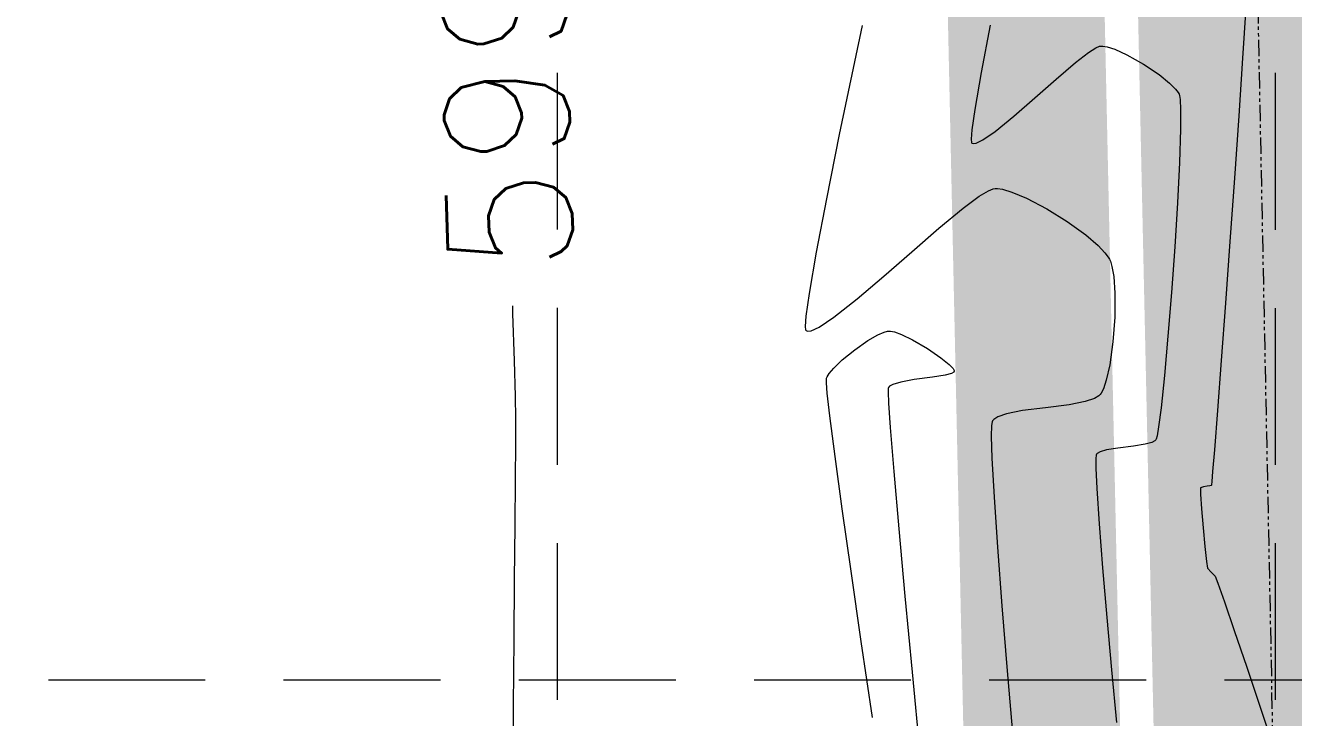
# Model space of a CAD drawing. Extents: x 2140663 to 2528301, y 336313 to 7007653.
# Drawn here: x 2527291.06 to 2527339.59, y 7007156.34 to 7007182.84 of the extents above; entities that cross this region are included whole.
import ezdxf

# ---------------------------------------------------------------- set-up
doc = ezdxf.new("R2010")
doc.units = 0
doc.header["$MEASUREMENT"] = 0
doc.linetypes.add('HIDDEN', pattern=[0.375, 0.25, -0.125])
doc.linetypes.add('PHANTOM2', pattern=[1.25, 0.625, -0.125, 0.125, -0.125, 0.125, -0.125])
for name, color, linetype in [('1 EXISTING CONTOURS', 43, 'Continuous'), ('1 SILT FENCE', 200, 'Continuous'), ('GRID', 254, 'HIDDEN'), ('LIMITS OF DISTURBANCE', 1, 'HIDDEN'), ('xdrc002pt$0$v-prop-line', 3, 'PHANTOM2')]:
    doc.layers.add(name, color=color, linetype=linetype)
doc.styles.add('L200', font='simplex', dxfattribs={"height": 12})

msp = doc.modelspace()

# ---------------------------------------------------------------- linework, layer by layer
at = {"layer": '1 EXISTING CONTOURS', "color": 43, "lineweight": 0}
for points, elevation in [([(2527337.75787688, 7007183.520157017), (2527337.636954431, 7007181.587046163)], 602), ([(2527323.080583441, 7007182.83857842), (2527322.78497042, 7007181.446568332)], 600), ([(2527327.985163981, 7007182.848883149), (2527327.636965942, 7007181.034597764)], 601), ([(2527332.169403324, 7007182.04222686), (2527332.223469539, 7007182.051739535)], 601), ([(2527332.223469539, 7007182.051739535), (2527332.292303193, 7007182.050394658)], 601), ([(2527332.292303193, 7007182.050394658), (2527332.455100721, 7007182.023291902)], 601), ([(2527331.248343755, 7007181.415556413), (2527331.742063722, 7007181.79881156)], 601), ([(2527337.636954431, 7007181.587046163), (2527337.490319208, 7007179.375743809)], 602), ([(2527333.843511477, 7007181.36338996), (2527334.443130826, 7007180.956209064)], 601), ([(2527329.693674929, 7007180.067852791), (2527330.505366856, 7007180.782207791)], 601), ([(2527334.443130826, 7007180.956209064), (2527334.844162913, 7007180.630348149)], 601), ([(2527335.210312339, 7007180.207891212), (2527335.225754648, 7007180.164040622)], 601), ([(2527335.225754648, 7007180.164040622), (2527335.249574289, 7007180.010008242)], 601), ([(2527328.889438706, 7007179.369365164), (2527329.693674929, 7007180.067852791)], 601), ([(2527335.268664367, 7007179.625961425), (2527335.265922195, 7007178.864225602)], 601), ([(2527328.168828922, 7007178.783618656), (2527328.889438706, 7007179.369365164)], 601), ([(2527322.206269736, 7007178.659810507), (2527321.712925776, 7007176.205129212)], 600), ([(2527327.28221813, 7007178.844406257), (2527327.256360057, 7007178.484648468)], 601), ([(2527327.2831716, 7007178.337843993), (2527327.325606914, 7007178.322603568)], 601), ([(2527327.325606914, 7007178.322603568), (2527327.445496716, 7007178.337426243)], 601), ([(2527337.326739854, 7007176.999362987), (2527337.154985014, 7007174.571016736)], 602), ([(2527327.564561366, 7007176.299843634), (2527327.920843851, 7007176.514188429)], 600), ([(2527328.099333926, 7007176.584838408), (2527328.168953299, 7007176.596121976)], 600), ([(2527328.168953299, 7007176.596121976), (2527328.254539298, 7007176.595192091)], 600), ([(2527328.254539298, 7007176.595192091), (2527328.453170078, 7007176.566799763)], 600), ([(2527335.145143035, 7007176.050794892), (2527335.039921365, 7007174.360204272)], 601), ([(2527330.929535588, 7007175.337400857), (2527331.644178155, 7007174.819245851)], 600), ([(2527324.978347559, 7007174.174857224), (2527326.019132762, 7007175.075412679)], 600), ([(2527337.154985014, 7007174.571016736), (2527336.983823334, 7007172.20381809)], 602), ([(2527332.497520186, 7007173.973434055), (2527332.541943555, 7007173.89657222)], 600), ([(2527332.541943555, 7007173.89657222), (2527332.578425738, 7007173.815228168)], 600), ([(2527332.640628927, 7007173.613812965), (2527332.708230838, 7007173.227501272)], 600), ([(2527322.889557057, 7007172.375131484), (2527323.908541911, 7007173.241882176)], 600), ([(2527321.050872522, 7007172.58229536), (2527320.931565703, 7007171.716425312)], 600), ([(2527322.001234235, 7007171.673249102), (2527322.889557057, 7007172.375131484)], 600), ([(2527309.699549382, 7007172.110980709), (2527309.708539951, 7007171.81286811)], 599), ([(2527336.983823334, 7007172.20381809), (2527336.822023459, 7007170.010880086)], 602), ([(2527321.438305954, 7007171.296737113), (2527322.001234235, 7007171.673249102)], 600), ([(2527320.904812696, 7007171.320292183), (2527320.918904343, 7007171.185516886)], 600), ([(2527320.918904343, 7007171.185516886), (2527320.935939649, 7007171.158665068)], 600), ([(2527320.935939649, 7007171.158665068), (2527320.986374715, 7007171.140200444)], 600), ([(2527321.12911222, 7007171.155410608), (2527321.438305954, 7007171.296737113)], 600), ([(2527323.922727022, 7007171.098367271), (2527324.05715915, 7007171.134039005)], 599), ([(2527324.05715915, 7007171.134039005), (2527324.11443706, 7007171.140504416)], 599), ([(2527324.11443706, 7007171.140504416), (2527324.172856588, 7007171.138589875)], 599), ([(2527334.782441431, 7007170.945845796), (2527334.647234199, 7007169.435907256)], 601), ([(2527325.00833883, 7007170.807814502), (2527325.577444228, 7007170.473649996)], 599), ([(2527332.676184596, 7007170.723446224), (2527332.553891209, 7007169.842493405)], 600), ([(2527309.762183302, 7007170.007798415), (2527309.799973209, 7007168.644672451)], 599), ([(2527336.822023459, 7007170.010880086), (2527336.678354032, 7007168.105315757)], 602), ([(2527326.415562958, 7007169.859403557), (2527326.562485352, 7007169.705490016)], 599), ([(2527326.593269024, 7007169.572167492), (2527326.506796837, 7007169.520434656)], 599), ([(2527326.562485352, 7007169.705490016), (2527326.60551724, 7007169.629464237)], 599), ([(2527326.608227972, 7007169.601028622), (2527326.593269024, 7007169.572167492)], 599), ([(2527326.60551724, 7007169.629464237), (2527326.608227972, 7007169.601028622)], 599), ([(2527332.553891209, 7007169.842493405), (2527332.425091514, 7007169.258976544)], 600), ([(2527321.712810623, 7007169.307652494), (2527321.717859508, 7007169.338864355)], 599), ([(2527321.717859508, 7007169.338864355), (2527321.744171857, 7007169.394097017)], 599), ([(2527324.089873646, 7007168.98564067), (2527324.082593458, 7007168.957926312)], 599), ([(2527325.777896906, 7007169.378738585), (2527325.074734657, 7007169.283661117)], 599), ([(2527324.077918321, 7007168.813546352), (2527324.094418862, 7007168.385451296)], 599), ([(2527331.969067256, 7007168.558084467), (2527331.615278066, 7007168.439516446)], 600), ([(2527332.192284404, 7007168.712065481), (2527332.134435676, 7007168.656257563)], 600), ([(2527332.233786182, 7007168.769539211), (2527332.192284404, 7007168.712065481)], 600), ([(2527328.609367067, 7007167.976326378), (2527328.270992093, 7007167.857921923)], 600), ([(2527330.102413427, 7007168.207816261), (2527329.213125013, 7007168.09447662)], 600), ([(2527330.997818593, 7007168.321220811), (2527330.102413427, 7007168.207816261)], 600), ([(2527309.81835247, 7007167.784054524), (2527309.820316677, 7007166.842045944)], 599), ([(2527328.033738991, 7007167.522907174), (2527328.024650456, 7007167.121812991)], 600), ([(2527328.053449274, 7007167.669260223), (2527328.033738991, 7007167.522907174)], 600), ([(2527328.067593222, 7007167.70415121), (2527328.053449274, 7007167.669260223)], 600), ([(2527328.118346518, 7007167.759883835), (2527328.067593222, 7007167.70415121)], 600), ([(2527328.024650456, 7007167.121812991), (2527328.048047931, 7007166.275716767)], 600), ([(2527334.367757282, 7007167.133730716), (2527334.333404505, 7007167.00727926)], 601), ([(2527332.435140759, 7007166.594364706), (2527332.189312048, 7007166.52184193)], 601), ([(2527332.866687962, 7007166.66415464), (2527332.435140759, 7007166.594364706)], 601), ([(2527333.906090442, 7007166.806092538), (2527333.467554422, 7007166.736228443)], 601), ([(2527334.278655997, 7007166.941438904), (2527334.161237573, 7007166.878714197)], 601), ([(2527334.318049652, 7007166.978030337), (2527334.278655997, 7007166.941438904)], 601), ([(2527332.035276049, 7007166.393858138), (2527332.023520707, 7007166.262103038)], 601), ([(2527332.023520707, 7007166.262103038), (2527332.025419901, 7007165.8919828)], 601), ([(2527332.045312799, 7007166.422661752), (2527332.035276049, 7007166.393858138)], 601), ([(2527332.080047243, 7007166.459203744), (2527332.045312799, 7007166.422661752)], 601), ([(2527324.293058351, 7007165.760515609), (2527324.484212352, 7007163.57677858)], 599), ([(2527336.139894399, 7007165.180991543), (2527336.023032375, 7007165.141172293)], 602), ([(2527336.023032375, 7007165.141172293), (2527336.025913686, 7007164.898619535)], 602), ([(2527336.28635121, 7007165.199227137), (2527336.139894399, 7007165.180991543)], 602), ([(2527336.443814899, 7007165.243995193), (2527336.430281087, 7007165.233076912)], 602), ([(2527336.447172335, 7007165.261381761), (2527336.443814899, 7007165.243995193)], 602), ([(2527336.459991214, 7007165.381314379), (2527336.447172335, 7007165.261381761)], 602), ([(2527336.025913686, 7007164.898619535), (2527336.066617609, 7007164.336268913)], 602), ([(2527336.199128016, 7007162.888183734), (2527336.259751858, 7007162.320454014)], 602), ([(2527323.047005882, 7007159.255995012), (2527322.659355558, 7007161.944375908)], 599), ([(2527309.77142941, 7007161.631552139), (2527309.74868891, 7007159.318181383)], 599), ([(2527332.440943089, 7007160.177157878), (2527332.62065265, 7007158.169338238)], 601), ([(2527337.801462787, 7007158.269807752), (2527338.352715039, 7007156.63269559)], 602), ([(2527324.991666427, 7007158.088911308), (2527325.287968974, 7007154.96566433)], 599), ([(2527338.352715039, 7007156.63269559), (2527338.948641874, 7007154.837131353)], 602)]:
    msp.add_lwpolyline(points, dxfattribs=dict(at, elevation=elevation))
at = {"layer": '1 EXISTING CONTOURS', "color": 43, "lineweight": 0, "extrusion": (0.538780060454355, -0.8424464650390561, 0), "elevation": -4541499.587517511}
msp.add_lwpolyline([(5904471.525260929, 601), (5904471.864721514, 601)], dxfattribs=at)
at = {"layer": '1 EXISTING CONTOURS', "color": 43, "lineweight": 0, "extrusion": (0.3935725498027038, -0.91929355923002, 0), "elevation": -5446968.753660944}
msp.add_lwpolyline([(5081194.534885575, 601), (5081194.688658252, 601)], dxfattribs=at)
at = {"layer": '1 EXISTING CONTOURS', "color": 43, "lineweight": 0, "extrusion": (-0.3051375120911998, -0.9523083002446178, 0), "elevation": -7444181.539682534}
msp.add_lwpolyline([(268645.585112554, 601.0000000000007), (268645.8965584729, 601.0000000000007)], dxfattribs=at)
at = {"layer": '1 EXISTING CONTOURS', "color": 43, "lineweight": 0, "extrusion": (-0.4116140479081605, -0.9113582586253656, 0), "elevation": -7426338.784343738}
msp.add_lwpolyline([(-580948.9423691956, 601), (-580948.4331721026, 601)], dxfattribs=at)
at = {"layer": '1 EXISTING CONTOURS', "color": 43, "lineweight": 0, "extrusion": (-0.4925364207792295, -0.8702918327813871, 0), "elevation": -7343096.676773582}
msp.add_lwpolyline([(-1251774.747073076, 601), (-1251774.025754981, 601)], dxfattribs=at)
at = {"layer": '1 EXISTING CONTOURS', "color": 43, "lineweight": 0, "extrusion": (0.9791116715331584, -0.2033232270734083, 0), "elevation": 1049808.492091039}
msp.add_lwpolyline([(7374676.563381994, 600.0000000000007), (7374673.717171591, 600.0000000000007)], dxfattribs=at)
at = {"layer": '1 EXISTING CONTOURS', "color": 43, "lineweight": 0, "extrusion": (-0.648728994691063, 0.7610195079280971, 0), "elevation": 3693048.692840296}
msp.add_lwpolyline([(-6469109.162026152, 601.0000000000003), (-6469110.138317681, 601.0000000000003)], dxfattribs=at)
at = {"layer": '1 EXISTING CONTOURS', "color": 43, "lineweight": 0, "extrusion": (0.9851917231444124, -0.1714563170249015, 0), "elevation": 1288476.816694101}
msp.add_lwpolyline([(7336743.046409647, 601), (7336741.617161267, 601)], dxfattribs=at)
at = {"layer": '1 EXISTING CONTOURS', "color": 43, "lineweight": 0, "extrusion": (0.7073425417947671, 0.7068709419457828, 0), "elevation": 6740863.825195116}
msp.add_lwpolyline([(3169977.395979682, 601), (3169977.076706362, 601)], dxfattribs=at)
at = {"layer": '1 EXISTING CONTOURS', "color": 43, "lineweight": 0, "extrusion": (0.7915644299415824, 0.6110857167789621, 0), "elevation": 6282536.403926605}
msp.add_lwpolyline([(4002216.399697164, 601), (4002216.229065289, 601)], dxfattribs=at)
at = {"layer": '1 EXISTING CONTOURS', "color": 43, "lineweight": 0, "extrusion": (0.8620275683049816, 0.5068613927714364, 0), "elevation": 5730301.745209288}
msp.add_lwpolyline([(4759373.941991533, 601), (4759373.870584054, 601)], dxfattribs=at)
at = {"layer": '1 EXISTING CONTOURS', "color": 43, "lineweight": 0, "extrusion": (0.9903071084281021, -0.1388950358967932, 0), "elevation": 1529567.815775833}
msp.add_lwpolyline([(7290293.022992082, 601.0000000000007), (7290292.233229165, 601.0000000000007)], dxfattribs=at)
at = {"layer": '1 EXISTING CONTOURS', "color": 43, "lineweight": 0, "extrusion": (0.99876685779016, 0.04964638738086134, 0), "elevation": 2872099.85902392}
msp.add_lwpolyline([(6873066.095724283, 601.0000000000007), (6873065.711203296, 601.0000000000007)], dxfattribs=at)
at = {"layer": '1 EXISTING CONTOURS', "color": 43, "lineweight": 0, "extrusion": (0.9976392234922048, -0.06867299141489877, 0), "elevation": 2040167.042231682}
msp.add_lwpolyline([(7164196.817062888, 602), (7164194.435058688, 602)], dxfattribs=at)
at = {"layer": '1 EXISTING CONTOURS', "color": 43, "lineweight": 0, "extrusion": (0.5696149076953083, -0.8219117087201431, 0), "elevation": -4319678.485748304}
msp.add_lwpolyline([(6068633.543910421, 601), (6068634.109774193, 601)], dxfattribs=at)
at = {"layer": '1 EXISTING CONTOURS', "color": 43, "lineweight": 0, "extrusion": (0.999443464079889, -0.03335808909382718, 0), "elevation": 2292182.616215326}
msp.add_lwpolyline([(7087586.192459622, 601.0000000000007), (7087584.915296788, 601.0000000000007)], dxfattribs=at)
at = {"layer": '1 EXISTING CONTOURS', "color": 43, "lineweight": 0, "extrusion": (0.9954107973493107, 0.09569401507100428, 0), "elevation": 3186273.882931178}
msp.add_lwpolyline([(6733171.030013389, 601), (6733170.906887569, 601)], dxfattribs=at)
at = {"layer": '1 EXISTING CONTOURS', "color": 43, "lineweight": 0, "extrusion": (0.8499334351464713, 0.5268900794474303, 0), "elevation": 5840072.710654374}
msp.add_lwpolyline([(4624011.510871984, 601.0000000000003), (4624011.482347745, 601.0000000000003)], dxfattribs=at)
at = {"layer": '1 EXISTING CONTOURS', "color": 43, "lineweight": 0, "extrusion": (0.4324806046485162, -0.9016432368752366, 0), "elevation": -5224954.85574583}
msp.add_lwpolyline([(5309216.42285137, 601.0000000000007), (5309216.709264152, 601.0000000000007)], dxfattribs=at)
at = {"layer": '1 EXISTING CONTOURS', "color": 43, "lineweight": 0, "extrusion": (0.9987089786191636, -0.05079740175901711, 0), "elevation": 2168125.964385725}
msp.add_lwpolyline([(7126513.234407048, 601), (7126511.695441546, 601)], dxfattribs=at)
at = {"layer": '1 EXISTING CONTOURS', "color": 43, "lineweight": 0, "extrusion": (0.595642422011757, -0.803249715281598, 0), "elevation": -4123128.856004955}
msp.add_lwpolyline([(6203845.845580714, 600.0000000000003), (6203846.609359495, 600.0000000000003)], dxfattribs=at)
at = {"layer": '1 EXISTING CONTOURS', "color": 43, "lineweight": 0, "extrusion": (-0.368037900809045, 0.9298107891222125, 0), "elevation": 5585195.861532718}
msp.add_lwpolyline([(-4928843.303330772, 600), (-4928843.495294638, 600)], dxfattribs=at)
at = {"layer": '1 EXISTING CONTOURS', "color": 43, "lineweight": 0, "extrusion": (-0.2766929379789804, -0.9609583851929073, 0), "elevation": -7432899.01333898}
msp.add_lwpolyline([(489821.1980051151, 600), (489821.5694857414, 600)], dxfattribs=at)
at = {"layer": '1 EXISTING CONTOURS', "color": 43, "lineweight": 0, "extrusion": (-0.3835267574821231, -0.923529764704554, 0), "elevation": -7440634.254700882}
msp.add_lwpolyline([(-353376.2869816599, 600), (-353375.681437999, 600)], dxfattribs=at)
at = {"layer": '1 EXISTING CONTOURS', "color": 43, "lineweight": 0, "extrusion": (-0.4644066835952947, -0.8856220594768515, 0), "elevation": -7379418.496287841}
msp.add_lwpolyline([(-1015920.834073616, 600), (-1015919.958783939, 600)], dxfattribs=at)
at = {"layer": '1 EXISTING CONTOURS', "color": 43, "lineweight": 0, "extrusion": (0.9823064741914873, -0.1872805135658512, 0), "elevation": 1170296.922628698}
msp.add_lwpolyline([(7356512.660441829, 600), (7356510.573486248, 600)], dxfattribs=at)
at = {"layer": '1 EXISTING CONTOURS', "color": 43, "lineweight": 0, "extrusion": (0.6367053858658369, -0.7711071596149498, 0), "elevation": -3794120.781105449}
msp.add_lwpolyline([(6410345.298254527, 600), (6410346.506807067, 600)], dxfattribs=at)
at = {"layer": '1 EXISTING CONTOURS', "color": 43, "lineweight": 0, "extrusion": (0.5278740704001075, 0.8493226511751717, 0), "elevation": 7285465.199832613}
msp.add_lwpolyline([(1552387.686126949, 600), (1552386.76189086, 600)], dxfattribs=at)
at = {"layer": '1 EXISTING CONTOURS', "color": 43, "lineweight": 0, "extrusion": (0.6521858791394679, 0.7580590867808917, 0), "elevation": 6960142.554626901}
msp.add_lwpolyline([(2654113.751595657, 600), (2654113.135249229, 600)], dxfattribs=at)
at = {"layer": '1 EXISTING CONTOURS', "color": 43, "lineweight": 0, "extrusion": (0.7257686375335041, 0.6879388670316289, 0), "elevation": 6654766.012801289}
msp.add_lwpolyline([(3346937.440451427, 600), (3346937.058810675, 600)], dxfattribs=at)
at = {"layer": '1 EXISTING CONTOURS', "color": 43, "lineweight": 0, "extrusion": (0.9974729453859622, -0.07104733086508981, 0), "elevation": 2023107.291048706}
msp.add_lwpolyline([(7169027.256694183, 601.0000000000007), (7169025.51500492, 601.0000000000007)], dxfattribs=at)
at = {"layer": '1 EXISTING CONTOURS', "color": 43, "lineweight": 0, "extrusion": (0.985456542385158, -0.169927640689469, 0), "elevation": 1299852.759476675}
msp.add_lwpolyline([(7334727.36429992, 600), (7334725.768284461, 600)], dxfattribs=at)
at = {"layer": '1 EXISTING CONTOURS', "color": 43, "lineweight": 0, "extrusion": (0.6572648657600371, -0.7536596687082575, 0), "elevation": -3619902.654578356}
msp.add_lwpolyline([(6510310.879813168, 600), (6510312.299294258, 600)], dxfattribs=at)
at = {"layer": '1 EXISTING CONTOURS', "color": 43, "lineweight": 0, "extrusion": (0.8036213929598444, 0.595140871371879, 0), "elevation": 6201274.086533749}
msp.add_lwpolyline([(4126996.252053109, 600), (4126996.044422412, 600)], dxfattribs=at)
at = {"layer": '1 EXISTING CONTOURS', "color": 43, "lineweight": 0, "extrusion": (0.9554727723490523, 0.2950792796853353, 0), "elevation": 4482469.26738399}
msp.add_lwpolyline([(5949400.314800598, 600.0000000000007), (5949400.103998981, 600.0000000000007)], dxfattribs=at)
at = {"layer": '1 EXISTING CONTOURS', "color": 43, "lineweight": 0, "extrusion": (0.9974557615501818, 0.07128817398662106, 0), "elevation": 3020431.155375578}
msp.add_lwpolyline([(6809176.374124888, 600.0000000000003), (6809175.735626346, 600.0000000000003)], dxfattribs=at)
at = {"layer": '1 EXISTING CONTOURS', "color": 43, "lineweight": 0, "extrusion": (0.999965485872734, -0.008308252722877564, 0), "elevation": 2469028.164308177}
msp.add_lwpolyline([(7027928.463413602, 600.0000000000007), (7027927.547325752, 600.0000000000007)], dxfattribs=at)
at = {"layer": '1 EXISTING CONTOURS', "color": 43, "lineweight": 0, "extrusion": (0.9968354729562511, -0.07949238866764138, 0), "elevation": 1962320.20688601}
msp.add_lwpolyline([(7185902.125101121, 601.0000000000007), (7185900.442706577, 601.0000000000007)], dxfattribs=at)
at = {"layer": '1 EXISTING CONTOURS', "color": 43, "lineweight": 0, "extrusion": (0.9995587077478577, 0.02970504612743216, 0), "elevation": 2734342.788270898}
msp.add_lwpolyline([(6929005.750767174, 599.0000000000007), (6929003.944900565, 599.0000000000007)], dxfattribs=at)
at = {"layer": '1 EXISTING CONTOURS', "color": 43, "lineweight": 0, "extrusion": (0.9977272567784049, -0.06738190470326014, 0), "elevation": 2049420.403214142}
msp.add_lwpolyline([(7161541.912569568, 600.0000000000003), (7161541.515534081, 600.0000000000003)], dxfattribs=at)
at = {"layer": '1 EXISTING CONTOURS', "color": 43, "lineweight": 0, "extrusion": (0.9973063288818099, -0.07334907206152805, 0), "elevation": 2006555.402807212}
msp.add_lwpolyline([(7173674.170330871, 600), (7173673.216637169, 600)], dxfattribs=at)
at = {"layer": '1 EXISTING CONTOURS', "color": 43, "lineweight": 0, "extrusion": (0.1059604951384634, -0.9943703402002756, 0), "elevation": -6699926.967432576}
msp.add_lwpolyline([(3255576.352552312, 600.0000000000007), (3255576.49609793, 600.0000000000007)], dxfattribs=at)
at = {"layer": '1 EXISTING CONTOURS', "color": 43, "lineweight": 0, "extrusion": (0.4941849844590078, -0.8693567743655367, 0), "elevation": -4842766.159749652}
msp.add_lwpolyline([(5659984.217187816, 599.0000000000003), (5659984.651085718, 599.0000000000003)], dxfattribs=at)
at = {"layer": '1 EXISTING CONTOURS', "color": 43, "lineweight": 0, "extrusion": (0.393240544677422, -0.919435627992414, 0), "elevation": -5448796.523328153}
msp.add_lwpolyline([(5079215.173224041, 599.0000000000007), (5079215.437402608, 599.0000000000007)], dxfattribs=at)
at = {"layer": '1 EXISTING CONTOURS', "color": 43, "lineweight": 0, "extrusion": (0.1953642081040973, 0.9807307613162028, 0), "elevation": 7365896.971074641}
msp.add_lwpolyline([(-1109674.119597987, 599.0000000000003), (-1109674.26532965, 599.0000000000003)], dxfattribs=at)
at = {"layer": '1 EXISTING CONTOURS', "color": 43, "lineweight": 0, "extrusion": (0.3382176242757788, 0.9410679245565902, 0), "elevation": 7449009.59947026}
msp.add_lwpolyline([(-8435.082774233073, 599), (-8435.367498583626, 599)], dxfattribs=at)
at = {"layer": '1 EXISTING CONTOURS', "color": 43, "lineweight": 0, "extrusion": (-0.4365007869752472, -0.8997038751555925, 0), "elevation": -7407558.084749974}
msp.add_lwpolyline([(-784791.9402492782, 599), (-784791.4683009232, 599)], dxfattribs=at)
at = {"layer": '1 EXISTING CONTOURS', "color": 43, "lineweight": 0, "extrusion": (-0.6337991794924183, 0.7734976406394125, 0), "elevation": 3818214.679855391}
msp.add_lwpolyline([(-6396016.467806908, 599.0000000000003), (-6396017.088238074, 599.0000000000003)], dxfattribs=at)
at = {"layer": '1 EXISTING CONTOURS', "color": 43, "lineweight": 0, "extrusion": (0.5697224239640103, -0.8218371855985667, 0), "elevation": -4318880.754780253}
msp.add_lwpolyline([(6069189.975646293, 599.0000000000003), (6069190.592065824, 599.0000000000003)], dxfattribs=at)
at = {"layer": '1 EXISTING CONTOURS', "color": 43, "lineweight": 0, "extrusion": (-0.5652215411795232, -0.8249391549603189, 0), "elevation": -7208988.147141185}
msp.add_lwpolyline([(-1875713.868257658, 599.0000000000003), (-1875713.236598256, 599.0000000000003)], dxfattribs=at)
at = {"layer": '1 EXISTING CONTOURS', "color": 43, "lineweight": 0, "extrusion": (-0.6970757039646012, 0.7169975334282929, 0), "elevation": 3262388.649210109}
msp.add_lwpolyline([(-6696611.409527477, 599.0000000000007), (-6696611.852229857, 599.0000000000007)], dxfattribs=at)
at = {"layer": '1 EXISTING CONTOURS', "color": 43, "lineweight": 0, "extrusion": (-0.6300398256390898, -0.7765628230276451, 0), "elevation": -7033823.901647011}
msp.add_lwpolyline([(-2452168.748718413, 599.0000000000007), (-2452168.340460193, 599.0000000000007)], dxfattribs=at)
at = {"layer": '1 EXISTING CONTOURS', "color": 43, "lineweight": 0, "extrusion": (0.8419199450251654, -0.5396024519670221, 0), "elevation": -1653283.202488947}
msp.add_lwpolyline([(7263224.681124887, 599), (7263224.827357863, 599)], dxfattribs=at)
at = {"layer": '1 EXISTING CONTOURS', "color": 43, "lineweight": 0, "extrusion": (0.7668387824616375, -0.6418397632686474, 0), "elevation": -2559431.634412547}
msp.add_lwpolyline([(6995504.981711335, 599), (6995505.25533909, 599)], dxfattribs=at)
at = {"layer": '1 EXISTING CONTOURS', "color": 43, "lineweight": 0, "extrusion": (0.1552530324040738, -0.9878747369628094, 0), "elevation": -6529830.615983753}
msp.add_lwpolyline([(3584566.070335243, 599.0000000000007), (3584565.582677369, 599.0000000000007)], dxfattribs=at)
at = {"layer": '1 EXISTING CONTOURS', "color": 43, "lineweight": 0, "extrusion": (0.2579462044068892, -0.9661592806737818, 0), "elevation": -6118127.583697231}
msp.add_lwpolyline([(4249272.741266376, 599), (4249272.48545448, 599)], dxfattribs=at)
at = {"layer": '1 EXISTING CONTOURS', "color": 43, "lineweight": 0, "extrusion": (0.9946670110379194, -0.1031384368356034, 0), "elevation": 1791147.897195325}
msp.add_lwpolyline([(7230465.623526333, 601.0000000000007), (7230464.381008135, 601.0000000000007)], dxfattribs=at)
at = {"layer": '1 EXISTING CONTOURS', "color": 43, "lineweight": 0, "extrusion": (0.99982861768341, 0.01851311052420821, 0), "elevation": 2656613.074415123}
msp.add_lwpolyline([(6959179.67447926, 599), (6959179.816544316, 599)], dxfattribs=at)
at = {"layer": '1 EXISTING CONTOURS', "color": 43, "lineweight": 0, "extrusion": (0.9963821521197078, 0.08498592199476154, 0), "elevation": 3113688.982042448}
msp.add_lwpolyline([(6767031.122956047, 599.0000000000007), (6767031.527335019, 599.0000000000007)], dxfattribs=at)
at = {"layer": '1 EXISTING CONTOURS', "color": 43, "lineweight": 0, "extrusion": (0.9994761541956434, -0.03236382539636706, 0), "elevation": 2299221.361799372}
msp.add_lwpolyline([(7085292.157196374, 599), (7085292.012740742, 599)], dxfattribs=at)
at = {"layer": '1 EXISTING CONTOURS', "color": 43, "lineweight": 0, "extrusion": (0.7183601806178707, -0.6956713670280389, 0), "elevation": -3059157.837555595}
msp.add_lwpolyline([(6791858.23971387, 599.0000000000007), (6791858.182670066, 599.0000000000007)], dxfattribs=at)
at = {"layer": '1 EXISTING CONTOURS', "color": 43, "lineweight": 0, "extrusion": (0.4900482856637333, -0.8716952894894157, 0), "elevation": -4869605.376153442}
msp.add_lwpolyline([(5636907.856435666, 599.0000000000007), (5636907.7075986, 599.0000000000007)], dxfattribs=at)
at = {"layer": '1 EXISTING CONTOURS', "color": 43, "lineweight": 0, "extrusion": (0.2910094792682913, -0.9567201696295515, 0), "elevation": -5968424.692909764}
msp.add_lwpolyline([(4457095.034893414, 599), (4457094.72487108, 599)], dxfattribs=at)
at = {"layer": '1 EXISTING CONTOURS', "color": 43, "lineweight": 0, "extrusion": (0.1780639105522156, -0.9840189244922338, 0), "elevation": -6445161.796199304}
msp.add_lwpolyline([(3734659.666432718, 599), (3734659.139174484, 599)], dxfattribs=at)
at = {"layer": '1 EXISTING CONTOURS', "color": 43, "lineweight": 0, "extrusion": (0.9480071878646262, -0.3182489147774163, 0), "elevation": 165905.2927791346}
msp.add_lwpolyline([(7447167.62566096, 600), (7447167.27592694, 600)], dxfattribs=at)
at = {"layer": '1 EXISTING CONTOURS', "color": 43, "lineweight": 0, "extrusion": (0.9997720409771739, 0.0213510205923808, 0), "elevation": 2676343.878927515}
msp.add_lwpolyline([(6951610.653772881, 599), (6951609.792958724, 599)], dxfattribs=at)
at = {"layer": '1 EXISTING CONTOURS', "color": 43, "lineweight": 0, "extrusion": (0.9935669695960343, 0.1132460901212634, 0), "elevation": 3304597.877345246}
msp.add_lwpolyline([(6675881.25485714, 599.0000000000007), (6675882.126355559, 599.0000000000007)], dxfattribs=at)
at = {"layer": '1 EXISTING CONTOURS', "color": 43, "lineweight": 0, "extrusion": (0.5104833796949295, -0.8598876200151057, 0), "elevation": -4735216.529275442}
msp.add_lwpolyline([(5750264.751806331, 600.0000000000007), (5750264.559492341, 600.0000000000007)], dxfattribs=at)
at = {"layer": '1 EXISTING CONTOURS', "color": 43, "lineweight": 0, "extrusion": (0.8920202979129386, -0.4519953408070845, 0), "elevation": -912775.9839737113}
msp.add_lwpolyline([(7392879.344672825, 600), (7392879.167673524, 600)], dxfattribs=at)
at = {"layer": '1 EXISTING CONTOURS', "color": 43, "lineweight": 0, "extrusion": (0.9977722234619222, 0.06671274306946177, 0), "elevation": 2989161.205240265}
msp.add_lwpolyline([(6822953.257159602, 599), (6822952.319819509, 599)], dxfattribs=at)
at = {"layer": '1 EXISTING CONTOURS', "color": 43, "lineweight": 0, "extrusion": (0.192048688983231, -0.9813853988417711, 0), "elevation": -6391362.19313959}
msp.add_lwpolyline([(3826001.43385651, 600), (3826000.818646678, 600)], dxfattribs=at)
at = {"layer": '1 EXISTING CONTOURS', "color": 43, "lineweight": 0, "extrusion": (0.1881623591289179, -0.9821379366499596, 0), "elevation": -6406457.27391358}
msp.add_lwpolyline([(3800673.602252522, 600), (3800672.973563364, 600)], dxfattribs=at)
at = {"layer": '1 EXISTING CONTOURS', "color": 43, "lineweight": 0, "extrusion": (0.9919750612873919, -0.1264336892757435, 0), "elevation": 1621110.687557299}
msp.add_lwpolyline([(7270476.331942913, 601), (7270475.606568598, 601)], dxfattribs=at)
at = {"layer": '1 EXISTING CONTOURS', "color": 43, "lineweight": 0, "extrusion": (0.9970038606332287, -0.0773518059416709, 0), "elevation": 1977747.317955881}
msp.add_lwpolyline([(7181667.709399145, 602.0000000000003), (7181666.199798555, 602.0000000000003)], dxfattribs=at)
at = {"layer": '1 EXISTING CONTOURS', "color": 43, "lineweight": 0, "extrusion": (0.9918387691571305, 0.1274984548803174, 0), "elevation": 3400098.871410594}
msp.add_lwpolyline([(6627749.583114536, 599), (6627751.151374047, 599)], dxfattribs=at)
at = {"layer": '1 EXISTING CONTOURS', "color": 43, "lineweight": 0, "extrusion": (0.5404017954553146, -0.8414070949716744, 0), "elevation": -4530108.015963874}
msp.add_lwpolyline([(5913198.030013019, 600), (5913197.848595993, 600)], dxfattribs=at)
at = {"layer": '1 EXISTING CONTOURS', "color": 43, "lineweight": 0, "extrusion": (0.9967714122435336, 0.08029166665371688, 0), "elevation": 3081781.622219821}
msp.add_lwpolyline([(6781621.126426337, 599), (6781619.431269595, 599)], dxfattribs=at)
at = {"layer": '1 EXISTING CONTOURS', "color": 43, "lineweight": 0, "extrusion": (0.8854082617719233, -0.4648141671528755, 0), "elevation": -1019307.797533432}
msp.add_lwpolyline([(7378944.363158982, 601), (7378944.330124591, 601)], dxfattribs=at)
at = {"layer": '1 EXISTING CONTOURS', "color": 43, "lineweight": 0, "extrusion": (0.9855397245548041, -0.1694445376057926, 0), "elevation": 1303462.221755894}
msp.add_lwpolyline([(7334084.92202515, 601), (7334084.570206306, 601)], dxfattribs=at)
at = {"layer": '1 EXISTING CONTOURS', "color": 43, "lineweight": 0, "extrusion": (0.9999762676790905, -0.00688941787063565, 0), "elevation": 2478974.540924867}
msp.add_lwpolyline([(7024412.239154508, 599.0000000000007), (7024410.856045119, 599.0000000000007)], dxfattribs=at)
at = {"layer": '1 EXISTING CONTOURS', "color": 43, "lineweight": 0, "extrusion": (0.4973424662797064, -0.8675543044875169, 0), "elevation": -4822147.854144244}
msp.add_lwpolyline([(5677559.399312986, 601), (5677559.273367205, 601)], dxfattribs=at)
at = {"layer": '1 EXISTING CONTOURS', "color": 43, "lineweight": 0, "extrusion": (0.1190960702066991, -0.9928827353022718, 0), "elevation": -6656299.391697989}
msp.add_lwpolyline([(3343871.787854319, 601), (3343871.182680679, 601)], dxfattribs=at)
at = {"layer": '1 EXISTING CONTOURS', "color": 43, "lineweight": 0, "extrusion": (0.2737538024872743, -0.961799800178685, 0), "elevation": -6047624.366971245}
msp.add_lwpolyline([(4349028.068973961, 601), (4349027.803693044, 601)], dxfattribs=at)
at = {"layer": '1 EXISTING CONTOURS', "color": 43, "lineweight": 0, "extrusion": (0.9967221000247842, -0.08090151619212103, 0), "elevation": 1952161.802961067}
msp.add_lwpolyline([(7188663.168772793, 602), (7188662.32631159, 602)], dxfattribs=at)
at = {"layer": '1 EXISTING CONTOURS', "color": 43, "lineweight": 0, "extrusion": (0.9908220056173261, 0.1351730490314531, 0), "elevation": 3451306.340317694}
msp.add_lwpolyline([(6601226.75257112, 599.0000000000007), (6601228.780850234, 599.0000000000007)], dxfattribs=at)
at = {"layer": '1 EXISTING CONTOURS', "color": 43, "lineweight": 0, "extrusion": (0.9985598556876389, 0.05364899448341744, 0), "elevation": 2899615.755804381}
msp.add_lwpolyline([(6861486.336551516, 600), (6861484.835638208, 600)], dxfattribs=at)
at = {"layer": '1 EXISTING CONTOURS', "color": 43, "lineweight": 0, "extrusion": (0.998966901548492, 0.04544369714939381, 0), "elevation": 2843152.567288822}
msp.add_lwpolyline([(6885075.488591189, 601.0000000000003), (6885074.708384538, 601.0000000000003)], dxfattribs=at)
at = {"layer": '1 EXISTING CONTOURS', "color": 43, "lineweight": 0, "extrusion": (0.9961355628319863, -0.08782904110487488, 0), "elevation": 1902137.110735032}
msp.add_lwpolyline([(7202060.549498064, 602), (7202060.168802828, 602)], dxfattribs=at)
at = {"layer": '1 EXISTING CONTOURS', "color": 43, "lineweight": 0, "extrusion": (0.999950623325027, -0.00993734933923558, 0), "elevation": 2457552.369589172}
msp.add_lwpolyline([(7031934.228916309, 599), (7031932.47016988, 599)], dxfattribs=at)
at = {"layer": '1 EXISTING CONTOURS', "color": 43, "lineweight": 0, "extrusion": (0.9978229576885785, 0.0659495648933121, 0), "elevation": 2983949.442354229}
msp.add_lwpolyline([(6825233.767893324, 601), (6825232.408482276, 601)], dxfattribs=at)
at = {"layer": '1 EXISTING CONTOURS', "color": 43, "lineweight": 0, "extrusion": (0.169555621167801, -0.9855206194344192, 0), "elevation": -6477181.713689432}
msp.add_lwpolyline([(3678846.370473015, 602), (3678846.270424284, 602)], dxfattribs=at)
at = {"layer": '1 EXISTING CONTOURS', "color": 43, "lineweight": 0, "extrusion": (-0.349079653378356, 0.9370930559967067, 0), "elevation": 5684124.157084906}
msp.add_lwpolyline([(-4814408.229711266, 602), (-4814408.181338494, 602)], dxfattribs=at)
at = {"layer": '1 EXISTING CONTOURS', "color": 43, "lineweight": 0, "extrusion": (0.9976979431810107, 0.06781455723058886, 0), "elevation": 2996697.852409881}
msp.add_lwpolyline([(6819644.247492983, 600), (6819642.330895826, 600)], dxfattribs=at)
at = {"layer": '1 EXISTING CONTOURS', "color": 43, "lineweight": 0, "extrusion": (0.9901981141280862, 0.1396699494421812, 0), "elevation": 3481240.085591212}
msp.add_lwpolyline([(6585487.514654848, 599), (6585489.925590244, 599)], dxfattribs=at)
at = {"layer": '1 EXISTING CONTOURS', "color": 43, "lineweight": 0, "extrusion": (0.9962342900820094, 0.08670201419110657, 0), "elevation": 3125354.113848055}
msp.add_lwpolyline([(6761652.260517259, 602), (6761651.534637734, 602)], dxfattribs=at)
at = {"layer": '1 EXISTING CONTOURS', "color": 43, "lineweight": 0, "extrusion": (0.9999440686328329, -0.01057637017206239, 0), "elevation": 2453058.080267872}
msp.add_lwpolyline([(7033501.543977601, 599.0000000000007), (7033499.475104233, 599.0000000000007)], dxfattribs=at)
at = {"layer": '1 EXISTING CONTOURS', "color": 43, "lineweight": 0, "extrusion": (0.9970136985655689, 0.07722489800967872, 0), "elevation": 3060912.281305844}
msp.add_lwpolyline([(6791065.285393304, 601.0000000000007), (6791063.59943349, 601.0000000000007)], dxfattribs=at)
at = {"layer": '1 EXISTING CONTOURS', "color": 43, "lineweight": 0, "extrusion": (0.9954260845717054, 0.09553486355380598, 0), "elevation": 3185204.727516265}
msp.add_lwpolyline([(6733664.727072761, 602.0000000000003), (6733663.998802609, 602.0000000000003)], dxfattribs=at)
at = {"layer": '1 EXISTING CONTOURS', "color": 43, "lineweight": 0, "extrusion": (0.9958588210878532, 0.09091319190035779, 0), "elevation": 3153901.988287048}
msp.add_lwpolyline([(6748378.52291279, 599), (6748375.924804918, 599)], dxfattribs=at)
at = {"layer": '1 EXISTING CONTOURS', "color": 43, "lineweight": 0, "extrusion": (0.9970953619830777, 0.07616323989849258, 0), "elevation": 3053675.511080645}
msp.add_lwpolyline([(6794320.08467445, 600), (6794317.834713141, 600)], dxfattribs=at)
at = {"layer": '1 EXISTING CONTOURS', "color": 43, "lineweight": 0, "extrusion": (0.9898666545394074, 0.1420000219400043, 0), "elevation": 3496743.091578352}
msp.add_lwpolyline([(6577274.519627876, 602), (6577274.265535148, 602)], dxfattribs=at)
at = {"layer": '1 EXISTING CONTOURS', "color": 43, "lineweight": 0, "extrusion": (0.9964562749830506, 0.08411237748930564, 0), "elevation": 3107765.171695107}
msp.add_lwpolyline([(6769750.692824545, 601.0000000000007), (6769748.788026741, 601.0000000000007)], dxfattribs=at)
at = {"layer": '1 EXISTING CONTOURS', "color": 43, "lineweight": 0, "extrusion": (0.724867117305401, 0.6888887154318599, 0), "elevation": 6659137.851714039}
msp.add_lwpolyline([(3338207.915100725, 602), (3338207.704303193, 602)], dxfattribs=at)
at = {"layer": '1 EXISTING CONTOURS', "color": 43, "lineweight": 0, "extrusion": (0.7044702055280209, 0.7097335623480886, 0), "elevation": 6753651.210753284}
msp.add_lwpolyline([(3142601.299670478, 602.0000000000007), (3142601.084796916, 602.0000000000007)], dxfattribs=at)
at = {"layer": '1 EXISTING CONTOURS', "color": 43, "lineweight": 0, "extrusion": (0.9402131537715526, 0.3405865902747071, 0), "elevation": 4762780.442230054}
msp.add_lwpolyline([(5727448.708961697, 602.0000000000007), (5727448.423049966, 602.0000000000007)], dxfattribs=at)
at = {"layer": '1 EXISTING CONTOURS', "color": 43, "lineweight": 0, "extrusion": (0.9439602651009231, 0.3300591127519362, 0), "elevation": 4698482.919030776}
msp.add_lwpolyline([(5780311.517484387, 602.0000000000003), (5780310.753612824, 602.0000000000003)], dxfattribs=at)
at = {"layer": '1 EXISTING CONTOURS', "color": 43, "lineweight": 0, "extrusion": (0.9956556317438873, 0.09311209898117896, 0), "elevation": 3168796.55875123}
msp.add_lwpolyline([(6741394.792137158, 599.0000000000007), (6741391.878962627, 599.0000000000007)], dxfattribs=at)
at = {"layer": '1 EXISTING CONTOURS', "color": 43, "lineweight": 0, "extrusion": (0.9453498345430494, 0.3260578021293605, 0), "elevation": 4673957.002374167}
msp.add_lwpolyline([(5800160.350258728, 602.0000000000007), (5800159.186814037, 602.0000000000007)], dxfattribs=at)
at = {"layer": '1 EXISTING CONTOURS', "color": 43, "lineweight": 0, "extrusion": (0.996644656843348, 0.0818500335101044, 0), "elevation": 3092384.707424555}
msp.add_lwpolyline([(6776787.27623654, 600.0000000000007), (6776784.775370679, 600.0000000000007)], dxfattribs=at)
at = {"layer": '1 EXISTING CONTOURS', "color": 43, "lineweight": 0, "extrusion": (0.9999676305244878, -0.008045986778610842, 0), "elevation": 2470848.429768182}
msp.add_lwpolyline([(7027267.200932828, 599.0000000000007), (7027264.708353245, 599.0000000000007)], dxfattribs=at)
at = {"layer": '1 EXISTING CONTOURS', "color": 43, "lineweight": 0, "extrusion": (0.989430059828239, 0.1450108847924453, 0), "elevation": 3516723.757197728}
msp.add_lwpolyline([(6566601.706669224, 599.0000000000003), (6566604.650682482, 599.0000000000003)], dxfattribs=at)
at = {"layer": '1 EXISTING CONTOURS', "color": 43, "lineweight": 0, "extrusion": (0.9465079929841685, 0.3226803669532457, 0), "elevation": 4653217.831856601}
msp.add_lwpolyline([(5816810.505914521, 602.0000000000007), (5816809.021287333, 602.0000000000007)], dxfattribs=at)
at = {"layer": '1 EXISTING CONTOURS', "color": 43, "lineweight": 0, "extrusion": (0.9962818004736307, 0.08615436172952001, 0), "elevation": 3121628.758603163}
msp.add_lwpolyline([(6763363.731448338, 600.0000000000007), (6763361.062192627, 600.0000000000007)], dxfattribs=at)
at = {"layer": '1 EXISTING CONTOURS', "color": 43, "lineweight": 0, "extrusion": (0.9956243029862416, 0.09344649433317825, 0), "elevation": 3171068.145014436}
msp.add_lwpolyline([(6740326.594847859, 601.0000000000007), (6740324.575772215, 601.0000000000007)], dxfattribs=at)
at = {"layer": '1 EXISTING CONTOURS', "color": 43, "lineweight": 0, "extrusion": (0.9999859290375871, -0.005304877645525851, 0), "elevation": 2490102.057350195}
msp.add_lwpolyline([(7020465.297124918, 599.0000000000007), (7020462.690946165, 599.0000000000007)], dxfattribs=at)
at = {"layer": '1 SILT FENCE', "color": 200, "linetype": 'Continuous', "lineweight": 0, "const_width": 10}
msp.add_lwpolyline([(2527349.882174684, 7006666.896567727), (2527332.665792525, 7007457.699583834), (2527360.286020877, 7007457.772928173)], dxfattribs=at)
at = {"layer": 'GRID', "color": 253, "linetype": 'HIDDEN', "lineweight": 0, "ltscale": 24}
for p, q in [((2527311.604736099, 7006032.024834732), (2527311.351720035, 7007623.446631561)), ((2527339.208465025, 7006032.020494846), (2527338.773547749, 7007623.404141763)), ((2527228.947377252, 7007157.785965205), (2528272.331315909, 7007157.785965205))]:
    msp.add_line(p, q, dxfattribs=at)
at = {"layer": 'LIMITS OF DISTURBANCE', "ltscale": 70, "const_width": 6}
msp.add_lwpolyline([(2527323.279507909, 7007478.034385583), (2527323.279507909, 7007463.102355542), (2527345.362386929, 7006446.874516389, 0.3527120601780434), (2527681.725039883, 7006131.321992346), (2528205.897920626, 7006144.525554366), (2528183.386823632, 7007495.015237641)], format="xyb", close=True, dxfattribs=at)
at = {"layer": 'xdrc002pt$0$v-prop-line', "color": 7, "lineweight": 0}
msp.add_line((2527352.351449143, 7006488.063281032), (2527332.689739998, 7007456.483707082), dxfattribs=at)

# ---------------------------------------------------------------- texts
at = {"layer": '1 EXISTING CONTOURS', "color": 43, "lineweight": 0, "insert": (2527307.252747977, 7007173.244239235, 599), "char_height": 4.8, "width": 19.2, "attachment_point": 1, "rotation": 91.57305717969771, "style": 'L200'}
msp.add_mtext('\\Ftxt.shx;\\W1.0000000000;\\T1.0000000000;\\o\\l599', dxfattribs=at)

doc.saveas('drawing.dxf')
